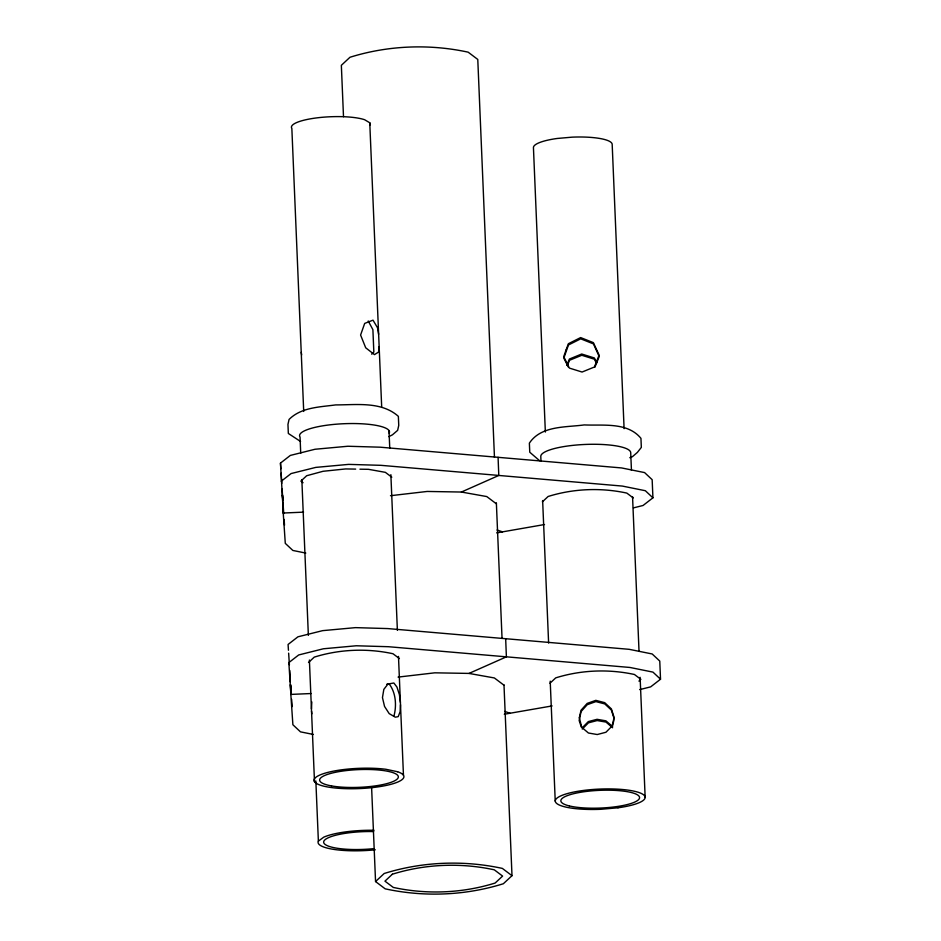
<?xml version="1.0" encoding="UTF-8"?>
<svg xmlns="http://www.w3.org/2000/svg" width="941" height="941" viewBox="0 0 941 941"><rect width="100%" height="100%" fill="white"/><g stroke="black" fill="none" stroke-linecap="round" stroke-linejoin="round"><path stroke-width="1.41" d="M314.494 781.7L311.436 708.855L311.824 701.927M398.478 656.418L400.501 704.785L400.125 711.714L398.196 716.666L395.291 717.171L389.198 713.631L384.551 706.456L382.458 697.599L383.834 689.365L387.963 684.036M379.152 346.594L378.529 352.11L374.459 354.616L365.696 347.782L360.591 335.031L364.685 323.41L373.012 320.152L377.506 327.739L378.635 334.278L381.693 407.218M612.203 727.275L613.873 720.371M567.623 365.073L569.458 360.297L581.785 355.275L594.465 359.227L596.147 362.708M393.867 716.277C396.796 705.95 395.985 692.552 389.068 683.836M566.823 365.379L569.376 359.05L581.703 354.016L594.383 357.968L596.794 362.779M594.877 367.272L599.205 356.592L593.465 343.9L580.715 338.831L568.458 344.982L563.835 358.121L568.364 367.096M582.256 729.075L588.431 722.841L597.135 720.559L605.969 722.076L612.626 727.769M308.507 662.488L314.259 657.124C339.572 649.219 367.084 648.102 392.973 653.736L399.396 658.571M542.357 501.859L548.121 496.483C573.422 488.579 600.934 487.473 626.835 493.096L633.258 497.942M549.967 683.248L555.719 677.873C581.02 669.968 608.533 668.863 634.434 674.485L640.856 679.331L638.939 681.119M375.553 881.552L384.187 873.495C422.18 861.627 463.478 859.968 502.353 868.402L511.998 875.683L503.353 883.74C465.372 895.609 424.062 897.267 385.187 888.833L375.553 881.552L371.613 787.605M582.173 727.816L588.348 721.582L597.053 719.312L605.886 720.83L612.544 726.499M282.9 503.259L283.312 513.021L280.477 463.09L290.346 455.42L315.023 449.257L347.888 446.246L380.14 447.187L621.589 467.936L644.585 472.582L652.16 479.687L652.925 497.824L643.056 505.482L633.458 507.881M281.23 481.227L291.098 473.558L315.776 467.395L348.64 464.384L380.893 465.325L498.824 475.44L461.408 492.037L427.19 491.449L390.48 495.707M288.452 650.255L288.075 644.467L297.944 636.81L322.622 630.646L355.486 627.635L387.739 628.576L629.2 649.325L652.184 653.971L659.77 661.076L660.523 679.214L650.654 686.871L639.692 689.612M315.847 780.971L318.376 841.136L323.763 837.161A44.992 10.128 -2.4 0 1 373.989 830.28M371.695 354.192L373.836 352.028L372.895 329.656L368.225 320.987M388.868 436.659L392.468 434.801L397.643 430.355L398.749 425.414L398.361 416.345C381.399 401.231 356.627 404.936 335.678 404.912C319.717 407.077 301.202 407.277 289.063 419.439L287.958 424.391L288.334 433.46L300.579 441.494M398.078 677.097L434.789 672.827L469.03 673.415L506.434 656.83L629.952 667.463L652.948 672.109L660.523 679.214M629.788 457.702L632.446 456.667L637.398 452.398L641.327 447.41L640.95 438.341C627.435 421.862 603.134 425.803 584.232 424.92C565.706 427.461 541.087 425.485 529.371 443.152L529.759 452.221L539.581 460.678M544.51 524.537L502.506 531.865L497.048 530.018M386.704 684.248L393.856 683.001L396.949 687.071L399.407 694.623L400.407 702.374M504.282 714.243L552.12 705.926M496.683 532.865L502.47 531.853M282.759 499.224L282.465 494.884L283.229 513.021L303.567 512.151M290.416 684.648L290.828 694.411L311.165 693.529M355.663 469.1L345.688 468.936L323.045 471.288L306.66 475.734L300.908 481.11L303.049 482.721M359.944 469.183L368.496 469.324L385.375 472.347L391.797 477.193M461.408 492.037L486.768 496.566L496.413 503.835M469.018 673.427L494.366 677.955L504.011 685.224M305.801 553.073L292.863 550.461L285.288 543.357L283.229 513.021M313.4 734.462L300.473 731.851L292.886 724.746L290.828 694.411M504.647 711.408L510.116 713.254M369.919 125.094A39.404 8.869 -2.4 0 0 369.766 122.777L364.614 119.719A39.404 8.869 -2.4 0 0 317.611 117.778A39.404 8.869 -2.4 0 0 291.851 128.447L303.708 411.452M652.925 497.824L645.35 490.72L622.354 486.074L498.789 475.452L498.071 457.302M581.385 727.24L579.15 720.5L581.115 711.502L587.255 704.668L595.9 701.61L604.781 703.915L611.356 710.067L614.214 718.983M301.238 352.275L301.685 354.886M311.542 711.255L311.871 713.843M283.053 503.553L283.747 513.668M284.135 519.444L284.523 525.219M290.263 679.155L290.075 676.273L290.298 681.849M290.663 684.942L291.251 693.599M291.639 699.386L292.133 706.609M280.477 463.09L280.853 468.865M281.136 473.205L281.794 483.321M282.171 489.097L282.782 500.459M288.64 653.148L289.393 664.711M289.769 670.486L290.322 680.449M631.446 470.253L630.705 452.621A44.992 10.128 -2.4 0 0 585.09 444.458A44.992 10.128 -2.4 0 0 540.793 456.491L540.981 460.902M632.552 496.695L639.01 650.937M640.115 677.308L645.15 797.25M624.095 428.649L612.179 144.302A39.404 8.869 -2.4 0 0 572.234 137.151L557.213 138.468A39.404 8.869 -2.4 0 0 533.441 147.69L545.357 432.048M542.639 500.565L548.615 643.056M550.214 681.178L555.237 801.132M505.67 638.692L506.387 656.842L388.504 646.714L356.251 645.773L323.375 648.784L298.709 654.948L288.84 662.605L290.91 694.411L290.498 684.636M494.46 457.279L477.781 59.448L468.147 52.167C429.272 43.733 387.963 45.391 349.981 57.26L341.348 65.317L343.5 116.708M496.366 502.788L502.024 637.857M503.988 684.836L511.998 875.683M389.009 430.59L389.75 448.222M390.868 474.664L397.384 630.376M400.501 704.785L403.454 775.219M369.766 122.777L378.635 334.278M300.72 453.233L300.05 437.071A44.992 10.128 -2.4 0 1 343.888 423.721A44.992 10.128 -2.4 0 1 389.186 433.236M301.838 479.675L308.366 635.375M309.389 660.029L311.436 708.855M375.294 849.794A44.992 10.128 -2.4 0 1 318.376 841.136M373.777 848.641A39.404 8.869 -2.4 0 1 323.657 842.113A39.404 8.869 -2.4 0 1 373.636 831.573M579.327 717.748L581.75 727.322L588.407 733.004L597.241 734.533L605.945 732.251L612.12 726.005L614.12 717.501L611.403 708.926L604.698 702.656L595.818 700.351L587.172 703.409L581.032 710.232L579.327 717.748M566.07 349.97L563.741 356.639L569.399 368.096L582.079 372.036L594.406 367.014L599.111 355.11L593.383 342.642L580.632 337.572L568.376 343.724L566.07 349.97M392.397 874.201L384.951 881.152L393.267 887.422C426.779 894.703 462.396 893.268 495.142 883.034L502.6 876.083L494.284 869.813C460.761 862.532 425.156 863.967 392.397 874.201M618.002 807.79L600.852 809.295A44.992 10.128 -2.4 0 1 558.413 797.121A44.992 10.128 -2.4 0 1 631.517 790.675A44.992 10.128 -2.4 0 1 618.002 807.79M397.572 771.738L385.822 769.268A44.992 10.128 -2.4 0 0 315.388 777.725A44.992 10.128 -2.4 0 0 365.496 788.229A44.992 10.128 -2.4 0 0 397.572 771.738M331.55 785.923A39.404 8.869 -2.4 0 0 397.149 779.113A39.404 8.869 -2.4 0 0 348.229 770.361A39.404 8.869 -2.4 0 0 331.55 785.923M569.305 805.919A39.404 8.869 -2.4 0 0 636.786 801.014A39.404 8.869 -2.4 0 0 594.477 790.64A39.404 8.869 -2.4 0 0 569.305 805.919"/></g></svg>
